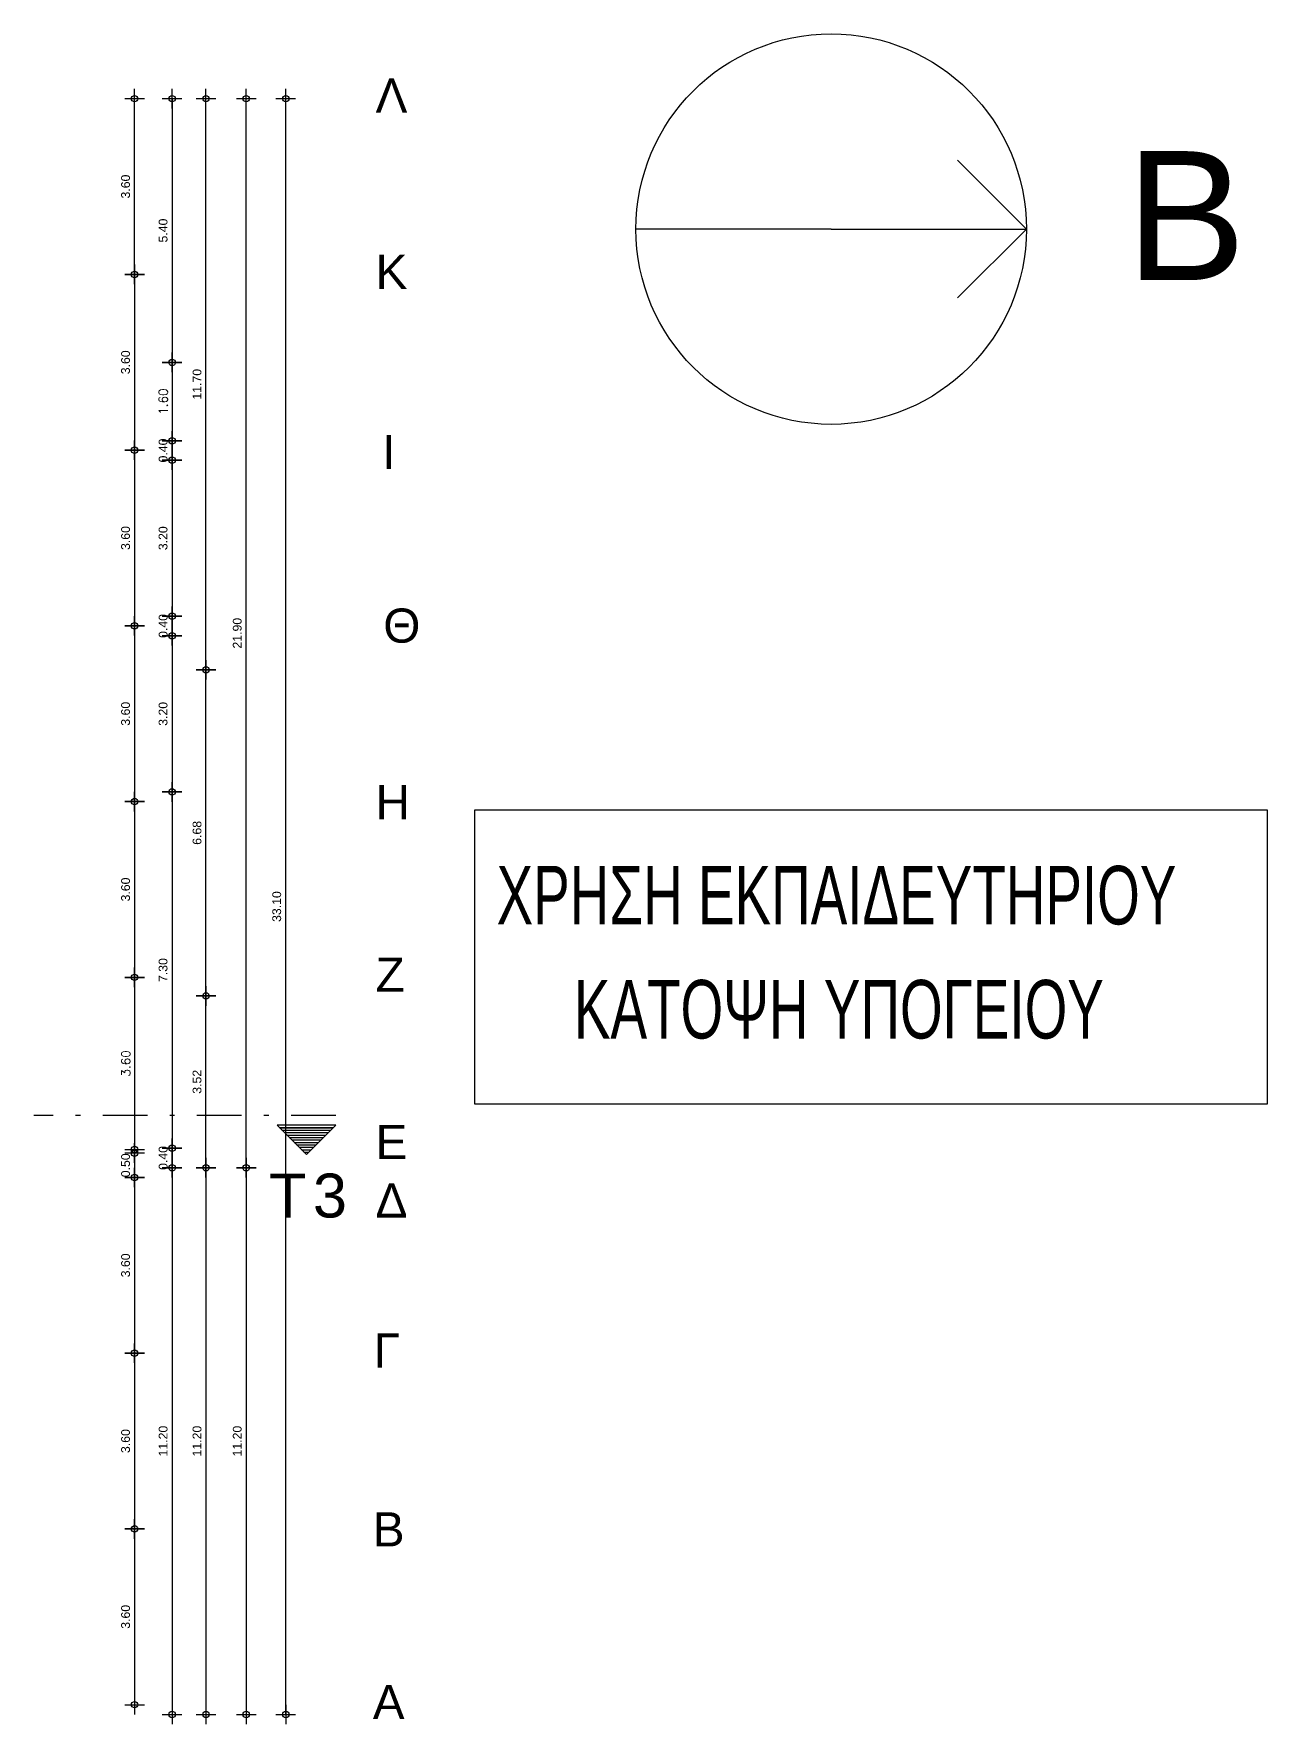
# Model space of a CAD drawing. Header units: metres. Extents: x 0 to 132, y -109 to 310.
# Drawn here: x 56.38 to 81.65, y -77.07 to -42.44 of the extents above; entities that cross this region are included whole.
import ezdxf

# ---------------------------------------------------------------- set-up
doc = ezdxf.new("R2010")
doc.units = ezdxf.units.M
doc.header["$LTSCALE"] = 0.036
doc.linetypes.add('DASHDOTX2', pattern=[50.8, 25.4, -12.7, 0, -12.7])
doc.layers.get('Defpoints').update_dxf_attribs({"color": 252})
for name, color, linetype in [('arxitektonika', 254, 'Continuous'), ('DIMBLK', 252, 'Continuous'), ('electext', 20, 'Continuous'), ('NOTES', 252, 'Continuous')]:
    doc.layers.add(name, color=color, linetype=linetype)
doc.styles.add('COMU-N', font='arial.ttf')
doc.styles.add('outu-c', font='ugoutl-s.shx', dxfattribs={"width": 0.7})
doc.styles.get("Standard").update_dxf_attribs({"font": 'arial.ttf'})
doc.dimstyles.new('CADWDOT', dxfattribs={"dimscale": 0.1, "dimtxt": 1.8, "dimasz": 0.08, "dimexe": 2, "dimexo": 0, "dimgap": 0.09, "dimtad": 0, "dimrnd": 0.001, "dimzin": 0, "dimdsep": 46, "dimtxsty": 'Standard', "dimblk1": 'ARTDIM', "dimblk2": 'ARTDIM', "dimsah": 1, "dimcen": 0.09, "dimdle": 0.05, "dimse1": 1, "dimse2": 1, "dimadec": 0, "dimazin": 0, "dimtfac": 1, "dimtmove": 0, "dimatfit": 3, "dimldrblk": 'ARTDIM', "dimfxl": 2, "dimtvp": 0.9999, "dimtolj": 1, "dimtzin": 0, "dimarcsym": 0})

# ---------------------------------------------------------------- blocks, each defined once
blk = doc.blocks.new('ARTDIM')
at = {"layer": 'DIMBLK'}
for p, q in [((-24.9975, 0), (24.9975, 0)), ((0, -24.9975), (0, 24.9975))]:
    blk.add_line(p, q, dxfattribs=at)
blk.add_circle((0, 0), 8.25, dxfattribs=at)
blk = doc.blocks.new('*D1276')
at = {"layer": 'arxitektonika', "color": 0, "lineweight": -2}
blk.add_line((59.217, -43.779), (59.217, -49.165), dxfattribs=at)
at = {"layer": 'Defpoints', "color": 0, "transparency": 16777216}
for p in [(58.128, -43.771), (58.128, -49.173), (59.217, -49.173)]:
    blk.add_point(p, dxfattribs=at)
at = {"layer": 'arxitektonika', "color": 0, "lineweight": -2, "xscale": 0.008, "yscale": 0.008, "zscale": 0.008}
for p, rotation in [((59.217, -43.771), 90), ((59.217, -49.173), 270)]:
    blk.add_blockref('ARTDIM', p, dxfattribs=dict(at, rotation=rotation))
at = {"layer": 'arxitektonika', "color": 0, "insert": (59.034, -46.472), "char_height": 0.18, "attachment_point": 5, "rotation": 90}
blk.add_mtext('\\A1;5.40', dxfattribs=at)
blk = doc.blocks.new('*D1277')
at = {"layer": 'arxitektonika', "color": 0, "lineweight": -2}
blk.add_line((59.217, -49.181), (59.217, -50.772), dxfattribs=at)
at = {"layer": 'Defpoints', "color": 0, "transparency": 16777216}
for p in [(60.189, -49.173), (59.217, -50.78), (60.189, -50.78)]:
    blk.add_point(p, dxfattribs=at)
at = {"layer": 'arxitektonika', "color": 0, "lineweight": -2, "xscale": 0.008, "yscale": 0.008, "zscale": 0.008}
for p, rotation in [((59.217, -49.173), 90), ((59.217, -50.78), 270)]:
    blk.add_blockref('ARTDIM', p, dxfattribs=dict(at, rotation=rotation))
at = {"layer": 'arxitektonika', "color": 0, "insert": (59.037, -49.976), "char_height": 0.18, "attachment_point": 5, "rotation": 90}
blk.add_mtext('\\A1;{\\Fcomplex.shx;1.60}', dxfattribs=at)
blk = doc.blocks.new('*D1278')
at = {"layer": 'arxitektonika', "color": 0, "lineweight": -2}
blk.add_line((59.217, -50.788), (59.217, -51.169), dxfattribs=at)
at = {"layer": 'Defpoints', "color": 0, "transparency": 16777216}
for p in [(60.189, -50.78), (59.217, -51.177), (60.189, -51.177)]:
    blk.add_point(p, dxfattribs=at)
at = {"layer": 'arxitektonika', "color": 0, "lineweight": -2, "xscale": 0.008, "yscale": 0.008, "zscale": 0.008}
for p, rotation in [((59.217, -50.78), 90), ((59.217, -51.177), 270)]:
    blk.add_blockref('ARTDIM', p, dxfattribs=dict(at, rotation=rotation))
at = {"layer": 'arxitektonika', "color": 0, "insert": (59.034, -50.978), "char_height": 0.18, "attachment_point": 5, "rotation": 90}
blk.add_mtext('\\A1;0.40', dxfattribs=at)
blk = doc.blocks.new('*D1279')
at = {"layer": 'arxitektonika', "color": 0, "lineweight": -2}
blk.add_line((59.217, -51.185), (59.217, -54.365), dxfattribs=at)
at = {"layer": 'Defpoints', "color": 0, "transparency": 16777216}
for p in [(60.189, -51.177), (59.217, -54.373), (60.189, -54.373)]:
    blk.add_point(p, dxfattribs=at)
at = {"layer": 'arxitektonika', "color": 0, "lineweight": -2, "xscale": 0.008, "yscale": 0.008, "zscale": 0.008}
for p, rotation in [((59.217, -51.177), 90), ((59.217, -54.373), 270)]:
    blk.add_blockref('ARTDIM', p, dxfattribs=dict(at, rotation=rotation))
at = {"layer": 'arxitektonika', "color": 0, "insert": (59.033, -52.775), "char_height": 0.18, "attachment_point": 5, "rotation": 90}
blk.add_mtext('\\A1;3.20', dxfattribs=at)
blk = doc.blocks.new('*D1280')
at = {"layer": 'arxitektonika', "color": 0, "lineweight": -2}
blk.add_line((59.217, -54.381), (59.217, -54.765), dxfattribs=at)
at = {"layer": 'Defpoints', "color": 0, "transparency": 16777216}
for p in [(60.189, -54.373), (59.217, -54.773), (60.189, -54.773)]:
    blk.add_point(p, dxfattribs=at)
at = {"layer": 'arxitektonika', "color": 0, "lineweight": -2, "xscale": 0.008, "yscale": 0.008, "zscale": 0.008}
for p, rotation in [((59.217, -54.373), 90), ((59.217, -54.773), 270)]:
    blk.add_blockref('ARTDIM', p, dxfattribs=dict(at, rotation=rotation))
at = {"layer": 'arxitektonika', "color": 0, "insert": (59.034, -54.573), "char_height": 0.18, "attachment_point": 5, "rotation": 90}
blk.add_mtext('\\A1;0.40', dxfattribs=at)
blk = doc.blocks.new('*D1281')
at = {"layer": 'arxitektonika', "color": 0, "lineweight": -2}
blk.add_line((59.217, -54.781), (59.217, -57.965), dxfattribs=at)
at = {"layer": 'Defpoints', "color": 0, "transparency": 16777216}
for p in [(60.189, -54.773), (59.217, -57.973), (60.189, -57.973)]:
    blk.add_point(p, dxfattribs=at)
at = {"layer": 'arxitektonika', "color": 0, "lineweight": -2, "xscale": 0.008, "yscale": 0.008, "zscale": 0.008}
for p, rotation in [((59.217, -54.773), 90), ((59.217, -57.973), 270)]:
    blk.add_blockref('ARTDIM', p, dxfattribs=dict(at, rotation=rotation))
at = {"layer": 'arxitektonika', "color": 0, "insert": (59.033, -56.373), "char_height": 0.18, "attachment_point": 5, "rotation": 90}
blk.add_mtext('\\A1;3.20', dxfattribs=at)
blk = doc.blocks.new('*D1282')
at = {"layer": 'arxitektonika', "color": 0, "lineweight": -2}
blk.add_line((59.217, -57.981), (59.217, -65.263), dxfattribs=at)
at = {"layer": 'Defpoints', "color": 0, "transparency": 16777216}
for p in [(60.189, -57.973), (59.217, -65.271), (60.189, -65.271)]:
    blk.add_point(p, dxfattribs=at)
at = {"layer": 'arxitektonika', "color": 0, "lineweight": -2, "xscale": 0.008, "yscale": 0.008, "zscale": 0.008}
for p, rotation in [((59.217, -57.973), 90), ((59.217, -65.271), 270)]:
    blk.add_blockref('ARTDIM', p, dxfattribs=dict(at, rotation=rotation))
at = {"layer": 'arxitektonika', "color": 0, "insert": (59.033, -61.622), "char_height": 0.18, "attachment_point": 5, "rotation": 90}
blk.add_mtext('\\A1;7.30', dxfattribs=at)
blk = doc.blocks.new('*D1283')
at = {"layer": 'arxitektonika', "color": 0, "lineweight": -2}
blk.add_line((59.217, -65.279), (59.217, -65.663), dxfattribs=at)
at = {"layer": 'Defpoints', "color": 0, "transparency": 16777216}
for p in [(60.189, -65.271), (59.217, -65.671), (60.189, -65.671)]:
    blk.add_point(p, dxfattribs=at)
at = {"layer": 'arxitektonika', "color": 0, "lineweight": -2, "xscale": 0.008, "yscale": 0.008, "zscale": 0.008}
for p, rotation in [((59.217, -65.271), 90), ((59.217, -65.671), 270)]:
    blk.add_blockref('ARTDIM', p, dxfattribs=dict(at, rotation=rotation))
at = {"layer": 'arxitektonika', "color": 0, "insert": (59.034, -65.471), "char_height": 0.18, "attachment_point": 5, "rotation": 90}
blk.add_mtext('\\A1;0.40', dxfattribs=at)
blk = doc.blocks.new('*D1284')
at = {"layer": 'arxitektonika', "color": 0, "lineweight": -2}
blk.add_line((59.217, -65.679), (59.217, -76.863), dxfattribs=at)
at = {"layer": 'Defpoints', "color": 0, "transparency": 16777216}
for p in [(60.128, -65.671), (59.217, -76.871), (60.128, -76.871)]:
    blk.add_point(p, dxfattribs=at)
at = {"layer": 'arxitektonika', "color": 0, "lineweight": -2, "xscale": 0.008, "yscale": 0.008, "zscale": 0.008}
for p, rotation in [((59.217, -65.671), 90), ((59.217, -76.871), 270)]:
    blk.add_blockref('ARTDIM', p, dxfattribs=dict(at, rotation=rotation))
at = {"layer": 'arxitektonika', "color": 0, "insert": (59.034, -71.271), "char_height": 0.18, "attachment_point": 5, "rotation": 90}
blk.add_mtext('\\A1;11.20', dxfattribs=at)
blk = doc.blocks.new('*D1285')
at = {"layer": 'arxitektonika', "color": 0, "lineweight": -2}
blk.add_line((59.912, -65.679), (59.912, -76.863), dxfattribs=at)
at = {"layer": 'Defpoints', "color": 0, "transparency": 16777216}
for p in [(60.128, -65.671), (59.912, -76.871), (60.128, -76.871)]:
    blk.add_point(p, dxfattribs=at)
at = {"layer": 'arxitektonika', "color": 0, "lineweight": -2, "xscale": 0.008, "yscale": 0.008, "zscale": 0.008}
for p, rotation in [((59.912, -65.671), 90), ((59.912, -76.871), 270)]:
    blk.add_blockref('ARTDIM', p, dxfattribs=dict(at, rotation=rotation))
at = {"layer": 'arxitektonika', "color": 0, "insert": (59.729, -71.271), "char_height": 0.18, "attachment_point": 5, "rotation": 90}
blk.add_mtext('\\A1;11.20', dxfattribs=at)
blk = doc.blocks.new('*D1286')
at = {"layer": 'arxitektonika', "color": 0, "lineweight": -2}
blk.add_line((59.912, -65.663), (59.912, -62.16), dxfattribs=at)
at = {"layer": 'Defpoints', "color": 0, "transparency": 16777216}
for p in [(59.912, -62.152), (60.189, -62.152), (60.189, -65.671)]:
    blk.add_point(p, dxfattribs=at)
at = {"layer": 'arxitektonika', "color": 0, "lineweight": -2, "xscale": 0.008, "yscale": 0.008, "zscale": 0.008}
for p, rotation in [((59.912, -62.152), 90), ((59.912, -65.671), 270)]:
    blk.add_blockref('ARTDIM', p, dxfattribs=dict(at, rotation=rotation))
at = {"layer": 'arxitektonika', "color": 0, "insert": (59.729, -63.911), "char_height": 0.18, "attachment_point": 5, "rotation": 90}
blk.add_mtext('\\A1;3.52', dxfattribs=at)
blk = doc.blocks.new('*D1287')
at = {"layer": 'arxitektonika', "color": 0, "lineweight": -2}
blk.add_line((59.912, -62.144), (59.912, -55.479), dxfattribs=at)
at = {"layer": 'Defpoints', "color": 0, "transparency": 16777216}
for p in [(59.912, -55.471), (60.189, -55.471), (60.189, -62.152)]:
    blk.add_point(p, dxfattribs=at)
at = {"layer": 'arxitektonika', "color": 0, "lineweight": -2, "xscale": 0.008, "yscale": 0.008, "zscale": 0.008}
for p, rotation in [((59.912, -55.471), 90), ((59.912, -62.152), 270)]:
    blk.add_blockref('ARTDIM', p, dxfattribs=dict(at, rotation=rotation))
at = {"layer": 'arxitektonika', "color": 0, "insert": (59.729, -58.811), "char_height": 0.18, "attachment_point": 5, "rotation": 90}
blk.add_mtext('\\A1;6.68', dxfattribs=at)
blk = doc.blocks.new('*D1288')
at = {"layer": 'arxitektonika', "color": 0, "lineweight": -2}
blk.add_line((59.912, -55.463), (59.912, -43.779), dxfattribs=at)
at = {"layer": 'Defpoints', "color": 0, "transparency": 16777216}
for p in [(57.55, -43.771), (59.912, -43.771), (57.55, -55.471)]:
    blk.add_point(p, dxfattribs=at)
at = {"layer": 'arxitektonika', "color": 0, "lineweight": -2, "xscale": 0.008, "yscale": 0.008, "zscale": 0.008}
for p, rotation in [((59.912, -43.771), 90), ((59.912, -55.471), 270)]:
    blk.add_blockref('ARTDIM', p, dxfattribs=dict(at, rotation=rotation))
at = {"layer": 'arxitektonika', "color": 0, "insert": (59.729, -49.621), "char_height": 0.18, "attachment_point": 5, "rotation": 90}
blk.add_mtext('\\A1;11.70', dxfattribs=at)
blk = doc.blocks.new('*D1289')
at = {"layer": 'arxitektonika', "color": 0, "lineweight": -2}
blk.add_line((60.737, -65.679), (60.737, -76.863), dxfattribs=at)
at = {"layer": 'Defpoints', "color": 0, "transparency": 16777216}
for p in [(57.623, -65.671), (57.623, -76.871), (60.737, -76.871)]:
    blk.add_point(p, dxfattribs=at)
at = {"layer": 'arxitektonika', "color": 0, "lineweight": -2, "xscale": 0.008, "yscale": 0.008, "zscale": 0.008}
for p, rotation in [((60.737, -65.671), 90), ((60.737, -76.871), 270)]:
    blk.add_blockref('ARTDIM', p, dxfattribs=dict(at, rotation=rotation))
at = {"layer": 'arxitektonika', "color": 0, "insert": (60.553, -71.271), "char_height": 0.18, "attachment_point": 5, "rotation": 90}
blk.add_mtext('\\A1;11.20', dxfattribs=at)
blk = doc.blocks.new('*D1290')
at = {"layer": 'arxitektonika', "color": 0, "lineweight": -2}
blk.add_line((60.737, -65.663), (60.737, -43.779), dxfattribs=at)
at = {"layer": 'Defpoints', "color": 0, "transparency": 16777216}
for p in [(57.623, -43.771), (60.737, -43.771), (57.623, -65.671)]:
    blk.add_point(p, dxfattribs=at)
at = {"layer": 'arxitektonika', "color": 0, "lineweight": -2, "xscale": 0.008, "yscale": 0.008, "zscale": 0.008}
for p, rotation in [((60.737, -43.771), 90), ((60.737, -65.671), 270)]:
    blk.add_blockref('ARTDIM', p, dxfattribs=dict(at, rotation=rotation))
at = {"layer": 'arxitektonika', "color": 0, "insert": (60.553, -54.721), "char_height": 0.18, "attachment_point": 5, "rotation": 90}
blk.add_mtext('\\A1;21.90', dxfattribs=at)
blk = doc.blocks.new('*D1291')
at = {"layer": 'arxitektonika', "color": 0, "lineweight": -2}
blk.add_line((61.546, -76.863), (61.546, -43.779), dxfattribs=at)
at = {"layer": 'Defpoints', "color": 0, "transparency": 16777216}
for p in [(57.296, -43.771), (61.546, -43.771), (57.37, -76.871)]:
    blk.add_point(p, dxfattribs=at)
at = {"layer": 'arxitektonika', "color": 0, "lineweight": -2, "xscale": 0.008, "yscale": 0.008, "zscale": 0.008}
for p, rotation in [((61.546, -43.771), 90), ((61.546, -76.871), 270)]:
    blk.add_blockref('ARTDIM', p, dxfattribs=dict(at, rotation=rotation))
at = {"layer": 'arxitektonika', "color": 0, "insert": (61.362, -60.321), "char_height": 0.18, "attachment_point": 5, "rotation": 90}
blk.add_mtext('\\A1;33.10', dxfattribs=at)
blk = doc.blocks.new('*D1305')
at = {"layer": 'arxitektonika', "color": 0, "lineweight": -2}
blk.add_line((58.449, -47.363), (58.449, -43.779), dxfattribs=at)
at = {"layer": 'Defpoints', "color": 0, "transparency": 16777216}
for p in [(58.449, -43.771), (63.208, -43.771), (63.208, -47.371)]:
    blk.add_point(p, dxfattribs=at)
at = {"layer": 'arxitektonika', "color": 0, "lineweight": -2, "xscale": 0.008, "yscale": 0.008, "zscale": 0.008}
for p, rotation in [((58.449, -43.771), 90), ((58.449, -47.371), 270)]:
    blk.add_blockref('ARTDIM', p, dxfattribs=dict(at, rotation=rotation))
at = {"layer": 'arxitektonika', "color": 0, "insert": (58.265, -45.571), "char_height": 0.18, "attachment_point": 5, "rotation": 90}
blk.add_mtext('\\A1;3.60', dxfattribs=at)
blk = doc.blocks.new('*D1306')
at = {"layer": 'arxitektonika', "color": 0, "lineweight": -2}
blk.add_line((58.449, -47.379), (58.449, -50.963), dxfattribs=at)
at = {"layer": 'Defpoints', "color": 0, "transparency": 16777216}
for p in [(63.208, -47.371), (58.449, -50.971), (63.208, -50.971)]:
    blk.add_point(p, dxfattribs=at)
at = {"layer": 'arxitektonika', "color": 0, "lineweight": -2, "xscale": 0.008, "yscale": 0.008, "zscale": 0.008}
for p, rotation in [((58.449, -47.371), 90), ((58.449, -50.971), 270)]:
    blk.add_blockref('ARTDIM', p, dxfattribs=dict(at, rotation=rotation))
at = {"layer": 'arxitektonika', "color": 0, "insert": (58.265, -49.171), "char_height": 0.18, "attachment_point": 5, "rotation": 90}
blk.add_mtext('\\A1;3.60', dxfattribs=at)
blk = doc.blocks.new('*D1307')
at = {"layer": 'arxitektonika', "color": 0, "lineweight": -2}
blk.add_line((58.449, -50.979), (58.449, -54.563), dxfattribs=at)
at = {"layer": 'Defpoints', "color": 0, "transparency": 16777216}
for p in [(63.208, -50.971), (58.449, -54.571), (63.208, -54.571)]:
    blk.add_point(p, dxfattribs=at)
at = {"layer": 'arxitektonika', "color": 0, "lineweight": -2, "xscale": 0.008, "yscale": 0.008, "zscale": 0.008}
for p, rotation in [((58.449, -50.971), 90), ((58.449, -54.571), 270)]:
    blk.add_blockref('ARTDIM', p, dxfattribs=dict(at, rotation=rotation))
at = {"layer": 'arxitektonika', "color": 0, "insert": (58.265, -52.771), "char_height": 0.18, "attachment_point": 5, "rotation": 90}
blk.add_mtext('\\A1;3.60', dxfattribs=at)
blk = doc.blocks.new('*D1308')
at = {"layer": 'arxitektonika', "color": 0, "lineweight": -2}
blk.add_line((58.449, -54.579), (58.449, -58.163), dxfattribs=at)
at = {"layer": 'Defpoints', "color": 0, "transparency": 16777216}
for p in [(63.208, -54.571), (58.449, -58.171), (63.208, -58.171)]:
    blk.add_point(p, dxfattribs=at)
at = {"layer": 'arxitektonika', "color": 0, "lineweight": -2, "xscale": 0.008, "yscale": 0.008, "zscale": 0.008}
for p, rotation in [((58.449, -54.571), 90), ((58.449, -58.171), 270)]:
    blk.add_blockref('ARTDIM', p, dxfattribs=dict(at, rotation=rotation))
at = {"layer": 'arxitektonika', "color": 0, "insert": (58.265, -56.371), "char_height": 0.18, "attachment_point": 5, "rotation": 90}
blk.add_mtext('\\A1;3.60', dxfattribs=at)
blk = doc.blocks.new('*D1309')
at = {"layer": 'arxitektonika', "color": 0, "lineweight": -2}
blk.add_line((58.449, -58.179), (58.449, -61.763), dxfattribs=at)
at = {"layer": 'Defpoints', "color": 0, "transparency": 16777216}
for p in [(63.208, -58.171), (58.449, -61.771), (63.208, -61.771)]:
    blk.add_point(p, dxfattribs=at)
at = {"layer": 'arxitektonika', "color": 0, "lineweight": -2, "xscale": 0.008, "yscale": 0.008, "zscale": 0.008}
for p, rotation in [((58.449, -58.171), 90), ((58.449, -61.771), 270)]:
    blk.add_blockref('ARTDIM', p, dxfattribs=dict(at, rotation=rotation))
at = {"layer": 'arxitektonika', "color": 0, "insert": (58.265, -59.971), "char_height": 0.18, "attachment_point": 5, "rotation": 90}
blk.add_mtext('\\A1;3.60', dxfattribs=at)
blk = doc.blocks.new('*D1310')
at = {"layer": 'arxitektonika', "color": 0, "lineweight": -2}
blk.add_line((58.449, -61.779), (58.449, -65.29), dxfattribs=at)
at = {"layer": 'Defpoints', "color": 0, "transparency": 16777216}
for p in [(63.208, -61.771), (58.449, -65.298), (63.208, -65.298)]:
    blk.add_point(p, dxfattribs=at)
at = {"layer": 'arxitektonika', "color": 0, "lineweight": -2, "xscale": 0.008, "yscale": 0.008, "zscale": 0.008}
for p, rotation in [((58.449, -61.771), 90), ((58.449, -65.298), 270)]:
    blk.add_blockref('ARTDIM', p, dxfattribs=dict(at, rotation=rotation))
at = {"layer": 'arxitektonika', "color": 0, "insert": (58.269, -63.534), "char_height": 0.18, "attachment_point": 5, "rotation": 90}
blk.add_mtext('\\A1;{\\Fcomplex.shx;3.60}', dxfattribs=at)
blk = doc.blocks.new('*D1311')
at = {"layer": 'arxitektonika', "color": 0, "lineweight": -2}
blk.add_line((58.449, -65.379), (58.449, -65.863), dxfattribs=at)
at = {"layer": 'Defpoints', "color": 0, "transparency": 16777216}
for p in [(63.208, -65.371), (58.449, -65.871), (63.208, -65.871)]:
    blk.add_point(p, dxfattribs=at)
at = {"layer": 'arxitektonika', "color": 0, "lineweight": -2, "xscale": 0.008, "yscale": 0.008, "zscale": 0.008}
for p, rotation in [((58.449, -65.371), 90), ((58.449, -65.871), 270)]:
    blk.add_blockref('ARTDIM', p, dxfattribs=dict(at, rotation=rotation))
at = {"layer": 'arxitektonika', "color": 0, "insert": (58.265, -65.621), "char_height": 0.18, "attachment_point": 5, "rotation": 90}
blk.add_mtext('\\A1;0.50', dxfattribs=at)
blk = doc.blocks.new('*D1312')
at = {"layer": 'arxitektonika', "color": 0, "lineweight": -2}
blk.add_line((58.449, -65.879), (58.449, -69.463), dxfattribs=at)
at = {"layer": 'Defpoints', "color": 0, "transparency": 16777216}
for p in [(63.208, -65.871), (58.449, -69.471), (63.208, -69.471)]:
    blk.add_point(p, dxfattribs=at)
at = {"layer": 'arxitektonika', "color": 0, "lineweight": -2, "xscale": 0.008, "yscale": 0.008, "zscale": 0.008}
for p, rotation in [((58.449, -65.871), 90), ((58.449, -69.471), 270)]:
    blk.add_blockref('ARTDIM', p, dxfattribs=dict(at, rotation=rotation))
at = {"layer": 'arxitektonika', "color": 0, "insert": (58.265, -67.671), "char_height": 0.18, "attachment_point": 5, "rotation": 90}
blk.add_mtext('\\A1;3.60', dxfattribs=at)
blk = doc.blocks.new('*D1313')
at = {"layer": 'arxitektonika', "color": 0, "lineweight": -2}
blk.add_line((58.449, -69.479), (58.449, -73.063), dxfattribs=at)
at = {"layer": 'Defpoints', "color": 0, "transparency": 16777216}
for p in [(63.208, -69.471), (58.449, -73.071), (63.208, -73.071)]:
    blk.add_point(p, dxfattribs=at)
at = {"layer": 'arxitektonika', "color": 0, "lineweight": -2, "xscale": 0.008, "yscale": 0.008, "zscale": 0.008}
for p, rotation in [((58.449, -69.471), 90), ((58.449, -73.071), 270)]:
    blk.add_blockref('ARTDIM', p, dxfattribs=dict(at, rotation=rotation))
at = {"layer": 'arxitektonika', "color": 0, "insert": (58.265, -71.271), "char_height": 0.18, "attachment_point": 5, "rotation": 90}
blk.add_mtext('\\A1;3.60', dxfattribs=at)
blk = doc.blocks.new('*D1314')
at = {"layer": 'arxitektonika', "color": 0, "lineweight": -2}
blk.add_line((58.449, -73.079), (58.449, -76.663), dxfattribs=at)
at = {"layer": 'Defpoints', "color": 0, "transparency": 16777216}
for p in [(63.208, -73.071), (58.449, -76.671), (63.208, -76.671)]:
    blk.add_point(p, dxfattribs=at)
at = {"layer": 'arxitektonika', "color": 0, "lineweight": -2, "xscale": 0.008, "yscale": 0.008, "zscale": 0.008}
for p, rotation in [((58.449, -73.071), 90), ((58.449, -76.671), 270)]:
    blk.add_blockref('ARTDIM', p, dxfattribs=dict(at, rotation=rotation))
at = {"layer": 'arxitektonika', "color": 0, "insert": (58.265, -74.871), "char_height": 0.18, "attachment_point": 5, "rotation": 90}
blk.add_mtext('\\A1;3.60', dxfattribs=at)

msp = doc.modelspace()

# ---------------------------------------------------------------- linework, layer by layer
at = {"layer": 'arxitektonika', "linetype": 'DASHDOTX2'}
msp.add_line((62.569, -64.601), (56.384, -64.601), dxfattribs=at)
at = {"layer": 'arxitektonika'}
for p, q in [((61.969, -65.401), (61.369, -64.801)), ((61.969, -64.801), (61.369, -64.801)), ((61.419, -64.851), (62.519, -64.851)), ((62.519, -64.851), (61.419, -64.851)), ((61.419, -64.851), (62.519, -64.851)), ((61.469, -64.901), (62.469, -64.901)), ((61.519, -64.951), (62.419, -64.951)), ((61.569, -65.001), (62.369, -65.001)), ((61.619, -65.051), (62.319, -65.051)), ((61.669, -65.101), (62.269, -65.101)), ((61.969, -65.401), (62.569, -64.801)), ((62.569, -64.801), (61.969, -64.801)), ((61.719, -65.151), (62.219, -65.151)), ((61.769, -65.201), (62.169, -65.201)), ((61.819, -65.251), (62.119, -65.251)), ((61.869, -65.301), (62.069, -65.301)), ((61.919, -65.351), (62.019, -65.351))]:
    msp.add_line(p, q, dxfattribs=at)
at = {"layer": 'electext'}
for p, q in [((76.72, -46.442), (75.306, -45.028)), ((72.72, -46.442), (68.72, -46.442)), ((72.72, -46.442), (76.72, -46.442)), ((75.306, -47.852), (76.72, -46.442))]:
    msp.add_line(p, q, dxfattribs=at)
msp.add_circle((72.72, -46.442), 4, dxfattribs=at)
at = {"layer": 'NOTES', "color": 2}
msp.add_lwpolyline([(65.418, -58.34), (81.654, -58.34), (81.654, -64.367), (65.418, -64.367)], close=True, dxfattribs=at)

# ---------------------------------------------------------------- texts
at = {"layer": 'arxitektonika', "style": 'COMU-N'}
for s, height, p in [('Λ', 0.7, (63.386, -44.057)), ('Κ', 0.7, (63.386, -47.667)), ('Ι', 0.7, (63.523, -51.358)), ('Θ', 0.7, (63.544, -54.915)), ('Η', 0.7, (63.386, -58.532)), ('Ζ', 0.7, (63.386, -62.067)), ('Ε', 0.7, (63.386, -65.493)), ('Τ', 0.9, (61.204, -66.691)), ('3', 0.9, (62.102, -66.691)), ('Δ', 0.7, (63.386, -66.692)), ('Γ', 0.7, (63.346, -69.767)), ('Β', 0.7, (63.329, -73.429)), ('Α', 0.7, (63.329, -76.967))]:
    msp.add_text(s, height=height, dxfattribs=at).set_placement(p)
at = {"layer": 'electext', "insert": (78.758, -44.845), "char_height": 2.642, "attachment_point": 1}
msp.add_mtext_dynamic_manual_height_columns('B', width=2.29418, gutter_width=0.6, heights=[0], dxfattribs=at)
at = {"layer": 'NOTES', "color": 2, "style": 'outu-c', "width": 0.7}
for s, p in [('ΧΡΗΣΗ ΕΚΠΑΙΔΕΥΤΗΡΙΟΥ', (65.865, -60.687)), ('ΚΑΤΟΨΗ ΥΠΟΓΕΙΟΥ', (67.45, -63.024))]:
    msp.add_text(s, height=1.2, dxfattribs=at).set_placement(p)

# ---------------------------------------------------------------- dimensions: what is measured, and where the dimension line sits
at = {"layer": 'arxitektonika'}
for base, p1, p2, picture, middle in [((61.546, -43.771), (57.37, -76.871), (57.296, -43.771), '*D1291', (61.362, -60.321)), ((59.912, -43.771), (57.55, -55.471), (57.55, -43.771), '*D1288', (59.729, -49.621)), ((60.737, -43.771), (57.623, -65.671), (57.623, -43.771), '*D1290', (60.553, -54.721)), ((59.217, -49.173), (58.128, -43.771), (58.128, -49.173), '*D1276', (59.034, -46.472)), ((58.449, -43.771), (63.208, -47.371), (63.208, -43.771), '*D1305', (58.265, -45.571)), ((58.449, -50.971), (63.208, -47.371), (63.208, -50.971), '*D1306', (58.265, -49.171)), ((58.449, -54.571), (63.208, -50.971), (63.208, -54.571), '*D1307', (58.265, -52.771)), ((59.217, -54.373), (60.189, -51.177), (60.189, -54.373), '*D1279', (59.033, -52.775)), ((58.449, -58.171), (63.208, -54.571), (63.208, -58.171), '*D1308', (58.265, -56.371)), ((59.217, -57.973), (60.189, -54.773), (60.189, -57.973), '*D1281', (59.033, -56.373)), ((59.912, -55.471), (60.189, -62.152), (60.189, -55.471), '*D1287', (59.729, -58.811)), ((59.217, -65.271), (60.189, -57.973), (60.189, -65.271), '*D1282', (59.033, -61.622)), ((58.449, -61.771), (63.208, -58.171), (63.208, -61.771), '*D1309', (58.265, -59.971)), ((59.912, -62.152), (60.189, -65.671), (60.189, -62.152), '*D1286', (59.729, -63.911)), ((58.449, -65.871), (63.208, -65.371), (63.208, -65.871), '*D1311', (58.265, -65.621)), ((60.737, -76.871), (57.623, -65.671), (57.623, -76.871), '*D1289', (60.553, -71.271)), ((58.449, -69.471), (63.208, -65.871), (63.208, -69.471), '*D1312', (58.265, -67.671)), ((59.217, -76.871), (60.128, -65.671), (60.128, -76.871), '*D1284', (59.034, -71.271)), ((59.912, -76.871), (60.128, -65.671), (60.128, -76.871), '*D1285', (59.729, -71.271)), ((58.449, -73.071), (63.208, -69.471), (63.208, -73.071), '*D1313', (58.265, -71.271)), ((58.449, -76.671), (63.208, -73.071), (63.208, -76.671), '*D1314', (58.265, -74.871))]:
    dim = msp.add_linear_dim(base=base, p1=p1, p2=p2, angle=90, dimstyle='CADWDOT', dxfattribs=at)
    dim.commit()
    dim.dimension.update_dxf_attribs({"geometry": picture, "text_midpoint": middle})
for base, p1, p2, text, picture, middle in [((59.217, -50.78), (60.189, -49.173), (60.189, -50.78), '{\\Fcomplex.shx;1.60}', '*D1277', (59.037, -49.976)), ((58.449, -65.298), (63.208, -61.771), (63.208, -65.298), '{\\Fcomplex.shx;3.60}', '*D1310', (58.269, -63.534))]:
    dim = msp.add_linear_dim(base=base, p1=p1, p2=p2, angle=90, text=text, dimstyle='CADWDOT', dxfattribs=at)
    dim.commit()
    dim.dimension.update_dxf_attribs({"geometry": picture, "text_midpoint": middle})
for base, p1, p2, picture, middle in [((59.217, -51.177), (60.189, -50.78), (60.189, -51.177), '*D1278', (59.217, -50.978)), ((59.217, -54.773), (60.189, -54.373), (60.189, -54.773), '*D1280', (59.217, -54.573)), ((59.217, -65.671), (60.189, -65.271), (60.189, -65.671), '*D1283', (59.217, -65.471))]:
    dim = msp.add_linear_dim(base=base, p1=p1, p2=p2, angle=90, dimstyle='CADWDOT', dxfattribs=at)
    dim.commit()
    dim.dimension.update_dxf_attribs({"geometry": picture, "text_midpoint": middle, "dimtype": 160})

doc.saveas('drawing.dxf')
